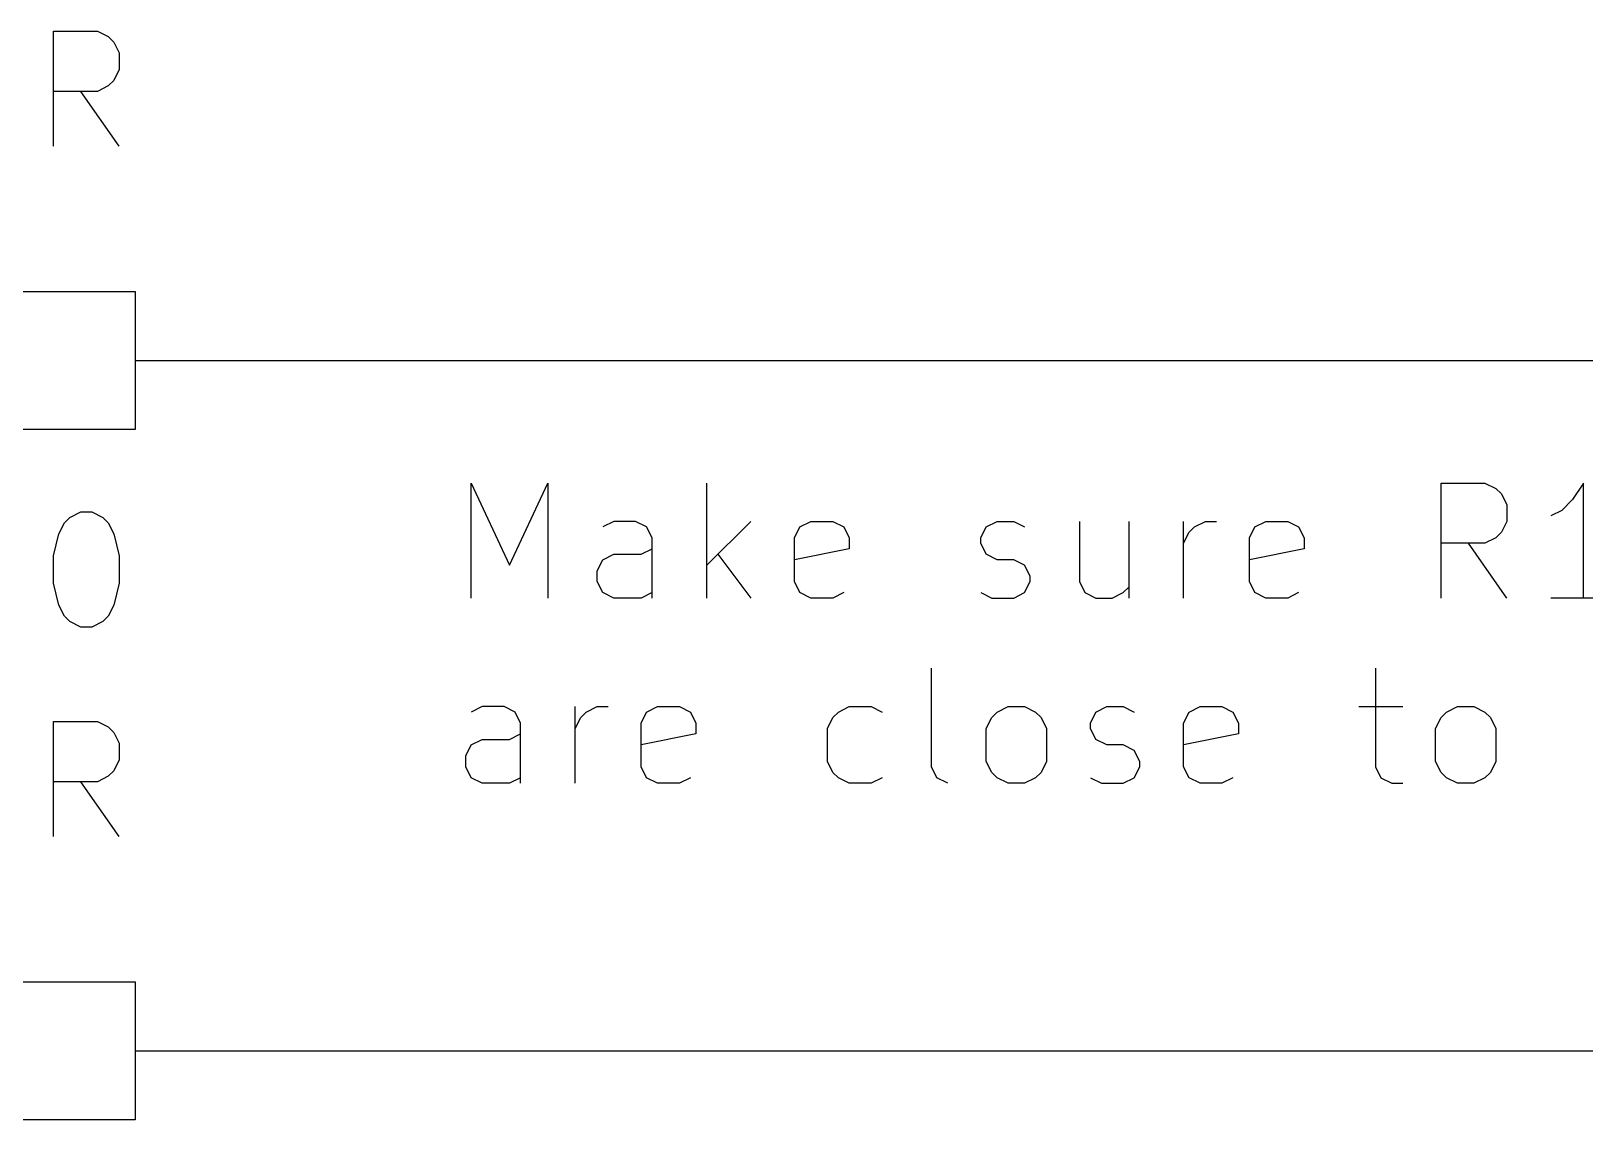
# Model space of a CAD drawing. Extents: x 0.4 to 11.3, y -7.9 to -0.4.
# Drawn here: x 9.625 to 10.3, y -2.53 to -2.057 of the extents above; entities that cross this region are included whole.
import ezdxf

# ---------------------------------------------------------------- set-up
doc = ezdxf.new("R2010")
doc.units = 0
doc.header["$MEASUREMENT"] = 0
for name, color, linetype in [('BLUE3', 171, 'CONTINUOUS'), ('CYAN2', 4, 'CONTINUOUS'), ('GREEN3', 91, 'CONTINUOUS'), ('RED2', 1, 'CONTINUOUS')]:
    doc.layers.add(name, color=color, linetype=linetype)

msp = doc.modelspace()

# ---------------------------------------------------------------- linework, layer by layer
at = {"layer": 'BLUE3', "linetype": 'CONTINUOUS'}
for p, q in [((9.81601, -2.30321), (9.81601, -2.25321)), ((9.81601, -2.25321), (9.83268, -2.28893)), ((9.83268, -2.28893), (9.84935, -2.25321)), ((9.84935, -2.25321), (9.84935, -2.30321)), ((9.91839, -2.30321), (9.91839, -2.25321)), ((10.23744, -2.30321), (10.23744, -2.25321)), ((10.23744, -2.25321), (10.25648, -2.25321)), ((10.25648, -2.25321), (10.26125, -2.25559)), ((10.29934, -2.25321), (10.29458, -2.26036)), ((10.29934, -2.30321), (10.29934, -2.25321)), ((10.26125, -2.25559), (10.26363, -2.25798)), ((10.26363, -2.25798), (10.26601, -2.26274)), ((10.29458, -2.26036), (10.28982, -2.26512)), ((10.26601, -2.26274), (10.26601, -2.26988)), ((10.28982, -2.26512), (10.28506, -2.2675)), ((9.87792, -2.26988), (9.87315, -2.27226)), ((9.88744, -2.26988), (9.87792, -2.26988)), ((9.8922, -2.27226), (9.88744, -2.26988)), ((9.89458, -2.27702), (9.8922, -2.27226)), ((9.93744, -2.26988), (9.91839, -2.28893)), ((9.95649, -2.27702), (9.95887, -2.27226)), ((9.95887, -2.27226), (9.96363, -2.26988)), ((9.96363, -2.26988), (9.97315, -2.26988)), ((9.97315, -2.26988), (9.97791, -2.27226)), ((9.97791, -2.27226), (9.9803, -2.27702)), ((10.03744, -2.27702), (10.03982, -2.27226)), ((10.03982, -2.27226), (10.04458, -2.26988)), ((10.04458, -2.26988), (10.05172, -2.26988)), ((10.05172, -2.26988), (10.05649, -2.27226)), ((10.0803, -2.26988), (10.0803, -2.29607)), ((10.10172, -2.26988), (10.10172, -2.30321)), ((10.12553, -2.30321), (10.12553, -2.26988)), ((10.12553, -2.27941), (10.12791, -2.27464)), ((10.12791, -2.27464), (10.1303, -2.27226)), ((10.1303, -2.27226), (10.13506, -2.26988)), ((10.13506, -2.26988), (10.13982, -2.26988)), ((10.15411, -2.27702), (10.15648, -2.27226)), ((10.15648, -2.27226), (10.16125, -2.26988)), ((10.16125, -2.26988), (10.17077, -2.26988)), ((10.17077, -2.26988), (10.17553, -2.27226)), ((10.17553, -2.27226), (10.17791, -2.27702)), ((10.26363, -2.27464), (10.26125, -2.27702)), ((10.26601, -2.26988), (10.26363, -2.27464)), ((9.88982, -2.28417), (9.89458, -2.28178)), ((9.89458, -2.30321), (9.89458, -2.27702)), ((9.95649, -2.29607), (9.95649, -2.27702)), ((9.9803, -2.28178), (9.95649, -2.28655)), ((9.9803, -2.27702), (9.9803, -2.28178)), ((10.03744, -2.27941), (10.03744, -2.27702)), ((10.03982, -2.28417), (10.03744, -2.27941)), ((10.15411, -2.29607), (10.15411, -2.27702)), ((10.17791, -2.28178), (10.15411, -2.28655)), ((10.17791, -2.27702), (10.17791, -2.28178)), ((10.25648, -2.27941), (10.23744, -2.27941)), ((10.26601, -2.30321), (10.24934, -2.27941)), ((10.26125, -2.27702), (10.25648, -2.27941)), ((9.87078, -2.29131), (9.87315, -2.28655)), ((9.87315, -2.28655), (9.87792, -2.28417)), ((9.87792, -2.28417), (9.88982, -2.28417)), ((9.92315, -2.28417), (9.93744, -2.30321)), ((10.04458, -2.28655), (10.03982, -2.28417)), ((10.05172, -2.28655), (10.04458, -2.28655)), ((10.05649, -2.28893), (10.05172, -2.28655)), ((9.87078, -2.29607), (9.87078, -2.29131)), ((10.05887, -2.29369), (10.05649, -2.28893)), ((10.05887, -2.29607), (10.05887, -2.29369)), ((9.87315, -2.30083), (9.87078, -2.29607)), ((9.87792, -2.30321), (9.87315, -2.30083)), ((9.89458, -2.30083), (9.88982, -2.30321)), ((9.95887, -2.30083), (9.95649, -2.29607)), ((9.96363, -2.30321), (9.95887, -2.30083)), ((9.97791, -2.30083), (9.97315, -2.30321)), ((10.03744, -2.30083), (10.0422, -2.30321)), ((10.05172, -2.30321), (10.05649, -2.30083)), ((10.05649, -2.30083), (10.05887, -2.29607)), ((10.0803, -2.29607), (10.08268, -2.30083)), ((10.08268, -2.30083), (10.08744, -2.30321)), ((10.09458, -2.30321), (10.09934, -2.30083)), ((10.09934, -2.30083), (10.10172, -2.29845)), ((10.15648, -2.30083), (10.15411, -2.29607)), ((10.16125, -2.30321), (10.15648, -2.30083)), ((10.17553, -2.30083), (10.17077, -2.30321)), ((9.88982, -2.30321), (9.87792, -2.30321)), ((9.97315, -2.30321), (9.96363, -2.30321)), ((10.0422, -2.30321), (10.05172, -2.30321)), ((10.08744, -2.30321), (10.09458, -2.30321)), ((10.17077, -2.30321), (10.16125, -2.30321)), ((10.31363, -2.30321), (10.28506, -2.30321)), ((10.01601, -2.37657), (10.01601, -2.33371)), ((10.20887, -2.33371), (10.20887, -2.37657)), ((9.82078, -2.35038), (9.81601, -2.35276)), ((9.8303, -2.35038), (9.82078, -2.35038)), ((9.83506, -2.35276), (9.8303, -2.35038)), ((9.83744, -2.35752), (9.83506, -2.35276)), ((9.86125, -2.38371), (9.86125, -2.35038)), ((9.86125, -2.3599), (9.86363, -2.35514)), ((9.86363, -2.35514), (9.86601, -2.35276)), ((9.86601, -2.35276), (9.87077, -2.35038)), ((9.87077, -2.35038), (9.87554, -2.35038)), ((9.88982, -2.35752), (9.8922, -2.35276)), ((9.8922, -2.35276), (9.89696, -2.35038)), ((9.89696, -2.35038), (9.90649, -2.35038)), ((9.90649, -2.35038), (9.91125, -2.35276)), ((9.91125, -2.35276), (9.91363, -2.35752)), ((9.97078, -2.3599), (9.97315, -2.35514)), ((9.97315, -2.35514), (9.97554, -2.35276)), ((9.97554, -2.35276), (9.9803, -2.35038)), ((9.9803, -2.35038), (9.98982, -2.35038)), ((9.98982, -2.35038), (9.99458, -2.35276)), ((10.03982, -2.3599), (10.0422, -2.35514)), ((10.0422, -2.35514), (10.04458, -2.35276)), ((10.04458, -2.35276), (10.04935, -2.35038)), ((10.04935, -2.35038), (10.05649, -2.35038)), ((10.05649, -2.35038), (10.06125, -2.35276)), ((10.06125, -2.35276), (10.06363, -2.35514)), ((10.06363, -2.35514), (10.06601, -2.3599)), ((10.08506, -2.35752), (10.08744, -2.35276)), ((10.08744, -2.35276), (10.0922, -2.35038)), ((10.0922, -2.35038), (10.09934, -2.35038)), ((10.09934, -2.35038), (10.10411, -2.35276)), ((10.12554, -2.35752), (10.12791, -2.35276)), ((10.12791, -2.35276), (10.13268, -2.35038)), ((10.13268, -2.35038), (10.1422, -2.35038)), ((10.1422, -2.35038), (10.14696, -2.35276)), ((10.14696, -2.35276), (10.14934, -2.35752)), ((10.20172, -2.35038), (10.22077, -2.35038)), ((10.23506, -2.3599), (10.23744, -2.35514)), ((10.23744, -2.35514), (10.23982, -2.35276)), ((10.23982, -2.35276), (10.24458, -2.35038)), ((10.24458, -2.35038), (10.25172, -2.35038)), ((10.25172, -2.35038), (10.25648, -2.35276)), ((10.25648, -2.35276), (10.25887, -2.35514)), ((10.25887, -2.35514), (10.26125, -2.3599)), ((9.83268, -2.36466), (9.83744, -2.36228)), ((9.83744, -2.38371), (9.83744, -2.35752)), ((9.88982, -2.37657), (9.88982, -2.35752)), ((9.91363, -2.36228), (9.88982, -2.36704)), ((9.91363, -2.35752), (9.91363, -2.36228)), ((9.97078, -2.37419), (9.97078, -2.3599)), ((10.03982, -2.37419), (10.03982, -2.3599)), ((10.06601, -2.3599), (10.06601, -2.37419)), ((10.08506, -2.3599), (10.08506, -2.35752)), ((10.08744, -2.36466), (10.08506, -2.3599)), ((10.12554, -2.37657), (10.12554, -2.35752)), ((10.14934, -2.36228), (10.12554, -2.36704)), ((10.14934, -2.35752), (10.14934, -2.36228)), ((10.23506, -2.37419), (10.23506, -2.3599)), ((10.26125, -2.3599), (10.26125, -2.37419)), ((9.81363, -2.3718), (9.81601, -2.36704)), ((9.81601, -2.36704), (9.82078, -2.36466)), ((9.82078, -2.36466), (9.83268, -2.36466)), ((10.0922, -2.36704), (10.08744, -2.36466)), ((10.09934, -2.36704), (10.0922, -2.36704)), ((10.10411, -2.36943), (10.09934, -2.36704)), ((10.10648, -2.37419), (10.10411, -2.36943)), ((9.81363, -2.37657), (9.81363, -2.3718)), ((9.97315, -2.37895), (9.97078, -2.37419)), ((10.0422, -2.37895), (10.03982, -2.37419)), ((10.06601, -2.37419), (10.06363, -2.37895)), ((10.10648, -2.37657), (10.10648, -2.37419)), ((10.23744, -2.37895), (10.23506, -2.37419)), ((10.26125, -2.37419), (10.25887, -2.37895)), ((9.81601, -2.38133), (9.81363, -2.37657)), ((9.82078, -2.38371), (9.81601, -2.38133)), ((9.83744, -2.38133), (9.83268, -2.38371)), ((9.8922, -2.38133), (9.88982, -2.37657)), ((9.89696, -2.38371), (9.8922, -2.38133)), ((9.91125, -2.38133), (9.90649, -2.38371)), ((9.97554, -2.38133), (9.97315, -2.37895)), ((9.9803, -2.38371), (9.97554, -2.38133)), ((9.99458, -2.38133), (9.98982, -2.38371)), ((10.01839, -2.38133), (10.01601, -2.37657)), ((10.02316, -2.38371), (10.01839, -2.38133)), ((10.04458, -2.38133), (10.0422, -2.37895)), ((10.04935, -2.38371), (10.04458, -2.38133)), ((10.06125, -2.38133), (10.05649, -2.38371)), ((10.06363, -2.37895), (10.06125, -2.38133)), ((10.08506, -2.38133), (10.08982, -2.38371)), ((10.09934, -2.38371), (10.10411, -2.38133)), ((10.10411, -2.38133), (10.10648, -2.37657)), ((10.12791, -2.38133), (10.12554, -2.37657)), ((10.13268, -2.38371), (10.12791, -2.38133)), ((10.14696, -2.38133), (10.1422, -2.38371)), ((10.20887, -2.37657), (10.21125, -2.38133)), ((10.21125, -2.38133), (10.21601, -2.38371)), ((10.23982, -2.38133), (10.23744, -2.37895)), ((10.24458, -2.38371), (10.23982, -2.38133)), ((10.25648, -2.38133), (10.25172, -2.38371)), ((10.25887, -2.37895), (10.25648, -2.38133)), ((9.83268, -2.38371), (9.82078, -2.38371)), ((9.90649, -2.38371), (9.89696, -2.38371)), ((9.98982, -2.38371), (9.9803, -2.38371)), ((10.05649, -2.38371), (10.04935, -2.38371)), ((10.08982, -2.38371), (10.09934, -2.38371)), ((10.1422, -2.38371), (10.13268, -2.38371)), ((10.21601, -2.38371), (10.22077, -2.38371)), ((10.25172, -2.38371), (10.24458, -2.38371))]:
    msp.add_line(p, q, dxfattribs=at)
at = {"layer": 'CYAN2', "linetype": 'CONTINUOUS'}
for p, q in [((9.63452, -2.1068), (9.63452, -2.0568)), ((9.63452, -2.0568), (9.65357, -2.0568)), ((9.65357, -2.0568), (9.65833, -2.05919)), ((9.65833, -2.05919), (9.66071, -2.06157)), ((9.66071, -2.06157), (9.66309, -2.06633)), ((9.66309, -2.06633), (9.66309, -2.07347)), ((9.66071, -2.07823), (9.65833, -2.08061)), ((9.66309, -2.07347), (9.66071, -2.07823)), ((9.65357, -2.083), (9.63452, -2.083)), ((9.66309, -2.1068), (9.64643, -2.083)), ((9.65833, -2.08061), (9.65357, -2.083)), ((9.63928, -2.27057), (9.64167, -2.26819)), ((9.64167, -2.26819), (9.64643, -2.2658)), ((9.64643, -2.2658), (9.65119, -2.2658)), ((9.65119, -2.2658), (9.65595, -2.26819)), ((9.65595, -2.26819), (9.65833, -2.27057)), ((9.6369, -2.27533), (9.63928, -2.27057)), ((9.65833, -2.27057), (9.66071, -2.27533)), ((9.63452, -2.28485), (9.6369, -2.27533)), ((9.66071, -2.27533), (9.66309, -2.28485)), ((9.63452, -2.29676), (9.63452, -2.28485)), ((9.66309, -2.28485), (9.66309, -2.29676)), ((9.6369, -2.30628), (9.63452, -2.29676)), ((9.66309, -2.29676), (9.66071, -2.30628)), ((9.63928, -2.31104), (9.6369, -2.30628)), ((9.66071, -2.30628), (9.65833, -2.31104)), ((9.64167, -2.31343), (9.63928, -2.31104)), ((9.64643, -2.3158), (9.64167, -2.31343)), ((9.65595, -2.31343), (9.65119, -2.3158)), ((9.65833, -2.31104), (9.65595, -2.31343)), ((9.65119, -2.3158), (9.64643, -2.3158)), ((9.63452, -2.4068), (9.63452, -2.3568)), ((9.63452, -2.3568), (9.65357, -2.3568)), ((9.65357, -2.3568), (9.65833, -2.35919)), ((9.65833, -2.35919), (9.66071, -2.36157)), ((9.66071, -2.36157), (9.66309, -2.36633)), ((9.66309, -2.36633), (9.66309, -2.37347)), ((9.66309, -2.37347), (9.66071, -2.37823)), ((9.65357, -2.383), (9.63452, -2.383)), ((9.66309, -2.4068), (9.64643, -2.383)), ((9.65833, -2.38061), (9.65357, -2.383)), ((9.66071, -2.37823), (9.65833, -2.38061))]:
    msp.add_line(p, q, dxfattribs=at)
at = {"layer": 'GREEN3', "linetype": 'CONTINUOUS'}
for p, q in [((9.7, -2.2), (10.6, -2.2)), ((9.7, -2.5), (10.6, -2.5))]:
    msp.add_line(p, q, dxfattribs=at)
at = {"layer": 'RED2', "linetype": 'CONTINUOUS'}
for p, q in [((9.53, -2.17), (9.67, -2.17)), ((9.67, -2.17), (9.67, -2.23)), ((9.67, -2.2), (9.7, -2.2)), ((9.67, -2.23), (9.53, -2.23)), ((9.53, -2.47), (9.67, -2.47)), ((9.67, -2.47), (9.67, -2.53)), ((9.67, -2.5), (9.7, -2.5)), ((9.67, -2.53), (9.53, -2.53))]:
    msp.add_line(p, q, dxfattribs=at)

doc.saveas('drawing.dxf')
